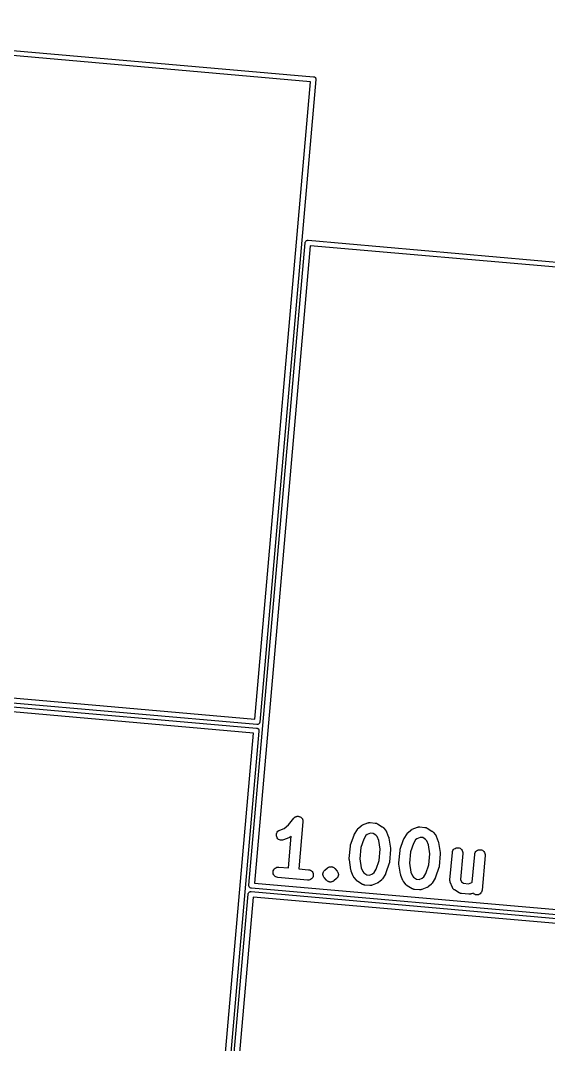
# Model space of a CAD drawing. Extents: x 72 to 342, y -189 to -99.
# Drawn here: x 145.01 to 160.39, y -128.88 to -99.05 of the extents above; entities that cross this region are included whole.
import ezdxf

# ---------------------------------------------------------------- set-up
doc = ezdxf.new("R2010")
doc.units = 0
doc.header["$MEASUREMENT"] = 0
doc.layers.add('BLACK', color=7, linetype='CONTINUOUS')

msp = doc.modelspace()

# ---------------------------------------------------------------- linework, layer by layer
at = {"layer": 'BLACK', "linetype": 'CONTINUOUS'}
for p, q in [((134.827, -99.0473), (153.544, -100.685)), ((153.458, -100.83), (134.886, -99.2054)), ((151.833, -119.403), (153.458, -100.83)), ((153.616, -100.771), (151.979, -119.488)), ((153.544, -100.685), (153.547, -100.685)), ((153.547, -100.685), (153.551, -100.685)), ((153.551, -100.685), (153.551, -100.685)), ((153.551, -100.685), (153.562, -100.688)), ((153.562, -100.688), (153.576, -100.693)), ((153.576, -100.693), (153.589, -100.701)), ((153.589, -100.701), (153.599, -100.712)), ((153.599, -100.712), (153.606, -100.722)), ((153.606, -100.722), (153.608, -100.724)), ((153.608, -100.724), (153.608, -100.726)), ((153.608, -100.726), (153.614, -100.738)), ((153.614, -100.738), (153.614, -100.738)), ((153.614, -100.738), (153.617, -100.753)), ((153.617, -100.768), (153.616, -100.771)), ((153.617, -100.753), (153.617, -100.764)), ((153.617, -100.764), (153.617, -100.768)), ((151.665, -124.242), (153.302, -105.525)), ((153.448, -105.61), (151.823, -124.183)), ((153.302, -105.521), (153.303, -105.517)), ((153.302, -105.525), (153.302, -105.521)), ((153.303, -105.517), (153.305, -105.506)), ((153.303, -105.517), (153.303, -105.517)), ((153.305, -105.506), (153.311, -105.492)), ((153.311, -105.492), (153.319, -105.48)), ((153.319, -105.48), (153.329, -105.469)), ((153.329, -105.469), (153.342, -105.46)), ((153.342, -105.46), (153.35, -105.457)), ((153.342, -105.46), (153.342, -105.46)), ((153.35, -105.457), (153.356, -105.455)), ((153.356, -105.455), (153.359, -105.454)), ((153.359, -105.454), (153.37, -105.451)), ((153.37, -105.451), (153.382, -105.451)), ((153.382, -105.451), (153.385, -105.451)), ((153.385, -105.451), (153.389, -105.452)), ((153.389, -105.452), (172.106, -107.089)), ((172.021, -107.235), (153.448, -105.61)), ((133.261, -117.778), (151.833, -119.403)), ((133.166, -118.025), (151.883, -119.662)), ((151.892, -119.561), (133.175, -117.924)), ((151.798, -119.808), (133.225, -118.183)), ((151.896, -119.562), (151.892, -119.561)), ((151.911, -119.562), (151.896, -119.562)), ((151.926, -119.559), (151.911, -119.562)), ((151.939, -119.553), (151.926, -119.559)), ((151.952, -119.544), (151.939, -119.553)), ((151.962, -119.533), (151.952, -119.544)), ((151.97, -119.521), (151.962, -119.533)), ((151.976, -119.507), (151.97, -119.521)), ((151.978, -119.496), (151.976, -119.507)), ((151.979, -119.492), (151.978, -119.496)), ((151.978, -119.496), (151.978, -119.496)), ((151.979, -119.488), (151.979, -119.492)), ((150.173, -138.38), (151.798, -119.808)), ((151.956, -119.749), (150.318, -138.466)), ((151.883, -119.662), (151.887, -119.662)), ((151.887, -119.662), (151.891, -119.663)), ((151.891, -119.663), (151.891, -119.663)), ((151.891, -119.663), (151.902, -119.665)), ((151.902, -119.665), (151.916, -119.671)), ((151.916, -119.671), (151.928, -119.679)), ((151.928, -119.679), (151.939, -119.689)), ((151.939, -119.689), (151.945, -119.698)), ((151.945, -119.698), (151.948, -119.702)), ((151.948, -119.702), (151.949, -119.706)), ((151.949, -119.706), (151.953, -119.716)), ((151.953, -119.716), (151.954, -119.719)), ((151.954, -119.719), (151.957, -119.73)), ((151.957, -119.745), (151.956, -119.749)), ((151.957, -119.73), (151.957, -119.74)), ((151.957, -119.74), (151.957, -119.745)), ((152.815, -122.482), (152.969, -122.289)), ((152.969, -122.289), (152.97, -122.288)), ((152.97, -122.288), (152.981, -122.277)), ((152.97, -122.288), (152.97, -122.288)), ((152.97, -122.288), (152.97, -122.288)), ((152.97, -122.288), (152.97, -122.288)), ((152.981, -122.277), (152.991, -122.267)), ((152.991, -122.267), (153.003, -122.259)), ((152.991, -122.267), (152.991, -122.267)), ((152.991, -122.267), (152.991, -122.267)), ((153.003, -122.259), (153.016, -122.25)), ((153.016, -122.25), (153.029, -122.245)), ((153.016, -122.25), (153.016, -122.25)), ((153.016, -122.25), (153.016, -122.25)), ((153.029, -122.245), (153.043, -122.239)), ((153.043, -122.239), (153.058, -122.236)), ((153.043, -122.239), (153.043, -122.239)), ((153.043, -122.239), (153.043, -122.239)), ((153.058, -122.236), (153.072, -122.233)), ((153.072, -122.233), (153.072, -122.233)), ((153.072, -122.233), (153.073, -122.233)), ((153.073, -122.233), (153.087, -122.233)), ((153.087, -122.233), (153.102, -122.233)), ((153.102, -122.233), (153.102, -122.233)), ((153.102, -122.233), (153.117, -122.236)), ((153.102, -122.233), (153.102, -122.233)), ((153.117, -122.236), (153.131, -122.239)), ((153.131, -122.239), (153.131, -122.239)), ((153.131, -122.239), (153.131, -122.239)), ((153.131, -122.239), (153.145, -122.245)), ((153.145, -122.245), (153.159, -122.25)), ((153.159, -122.25), (153.159, -122.25)), ((153.159, -122.25), (153.159, -122.25)), ((153.159, -122.25), (153.172, -122.258)), ((153.172, -122.258), (153.184, -122.266)), ((153.184, -122.266), (153.184, -122.266)), ((153.184, -122.266), (153.184, -122.266)), ((153.184, -122.266), (153.194, -122.277)), ((153.194, -122.277), (153.205, -122.287)), ((153.205, -122.287), (153.205, -122.287)), ((153.205, -122.287), (153.205, -122.287)), ((153.205, -122.287), (153.213, -122.3)), ((153.213, -122.3), (153.221, -122.312)), ((153.221, -122.312), (153.222, -122.312)), ((153.222, -122.312), (153.222, -122.312)), ((153.222, -122.312), (153.228, -122.326)), ((153.228, -122.326), (153.233, -122.339)), ((152.56, -122.639), (152.688, -122.588)), ((152.688, -122.588), (152.815, -122.482)), ((153.239, -122.398), (153.12, -123.764)), ((153.233, -122.339), (153.233, -122.339)), ((153.233, -122.339), (153.233, -122.339)), ((153.233, -122.339), (153.236, -122.354)), ((153.236, -122.354), (153.239, -122.368)), ((153.239, -122.368), (153.239, -122.368)), ((153.239, -122.368), (153.239, -122.369)), ((153.239, -122.369), (153.239, -122.383)), ((153.239, -122.383), (153.239, -122.398)), ((154.74, -122.752), (154.825, -122.614)), ((154.825, -122.614), (154.826, -122.612)), ((154.826, -122.612), (154.831, -122.605)), ((154.831, -122.605), (154.836, -122.598)), ((154.836, -122.598), (154.84, -122.594)), ((154.84, -122.594), (154.844, -122.589)), ((154.844, -122.589), (154.851, -122.583)), ((154.851, -122.583), (154.857, -122.577)), ((154.857, -122.577), (154.935, -122.511)), ((154.935, -122.511), (154.937, -122.51)), ((154.937, -122.51), (154.944, -122.505)), ((154.944, -122.505), (154.951, -122.5)), ((154.951, -122.5), (154.956, -122.497)), ((154.956, -122.497), (154.962, -122.493)), ((154.962, -122.493), (154.97, -122.49)), ((154.97, -122.49), (154.977, -122.486)), ((154.977, -122.486), (155.128, -122.426)), ((155.128, -122.426), (155.13, -122.426)), ((155.13, -122.426), (155.135, -122.425)), ((155.135, -122.425), (155.139, -122.423)), ((155.139, -122.423), (155.149, -122.421)), ((155.149, -122.421), (155.159, -122.418)), ((155.159, -122.418), (155.163, -122.418)), ((155.163, -122.418), (155.168, -122.417)), ((155.168, -122.417), (155.178, -122.417)), ((155.178, -122.417), (155.189, -122.416)), ((155.189, -122.416), (155.193, -122.416)), ((155.193, -122.416), (155.198, -122.416)), ((155.198, -122.416), (155.342, -122.429)), ((155.342, -122.429), (155.344, -122.429)), ((155.344, -122.429), (155.349, -122.43)), ((155.349, -122.43), (155.353, -122.43)), ((155.353, -122.43), (155.363, -122.433)), ((155.363, -122.433), (155.373, -122.435)), ((155.373, -122.435), (155.378, -122.437)), ((155.378, -122.437), (155.382, -122.438)), ((155.382, -122.438), (155.391, -122.443)), ((155.391, -122.443), (155.401, -122.447)), ((155.401, -122.447), (155.405, -122.449)), ((155.405, -122.449), (155.409, -122.451)), ((155.409, -122.451), (155.547, -122.536)), ((155.547, -122.536), (155.549, -122.537)), ((155.549, -122.537), (155.555, -122.542)), ((155.555, -122.542), (155.563, -122.547)), ((155.563, -122.547), (155.567, -122.551)), ((155.567, -122.551), (155.572, -122.555)), ((155.572, -122.555), (155.578, -122.562)), ((155.578, -122.562), (155.584, -122.568)), ((155.584, -122.568), (155.65, -122.646)), ((156.397, -122.626), (156.402, -122.623)), ((156.402, -122.623), (156.408, -122.62)), ((156.408, -122.62), (156.416, -122.616)), ((156.416, -122.616), (156.423, -122.613)), ((156.423, -122.613), (156.574, -122.553)), ((156.574, -122.553), (156.576, -122.552)), ((156.576, -122.552), (156.58, -122.551)), ((156.58, -122.551), (156.585, -122.549)), ((156.585, -122.549), (156.595, -122.547)), ((156.595, -122.547), (156.605, -122.544)), ((156.605, -122.544), (156.609, -122.544)), ((156.609, -122.544), (156.614, -122.543)), ((156.614, -122.543), (156.624, -122.543)), ((156.624, -122.543), (156.634, -122.542)), ((156.634, -122.542), (156.639, -122.543)), ((156.639, -122.543), (156.643, -122.543)), ((156.643, -122.543), (156.788, -122.556)), ((156.788, -122.556), (156.79, -122.556)), ((156.79, -122.556), (156.795, -122.557)), ((156.795, -122.557), (156.799, -122.557)), ((156.799, -122.557), (156.809, -122.56)), ((156.809, -122.56), (156.819, -122.562)), ((156.819, -122.562), (156.823, -122.563)), ((156.823, -122.563), (156.828, -122.564)), ((156.828, -122.564), (156.837, -122.569)), ((156.837, -122.569), (156.847, -122.573)), ((156.847, -122.573), (156.85, -122.576)), ((156.85, -122.576), (156.855, -122.577)), ((156.855, -122.577), (156.993, -122.662)), ((152.464, -122.777), (152.467, -122.748)), ((152.466, -122.807), (152.464, -122.777)), ((152.474, -122.836), (152.466, -122.807)), ((152.467, -122.748), (152.476, -122.719)), ((152.487, -122.862), (152.474, -122.836)), ((152.476, -122.719), (152.491, -122.694)), ((152.506, -122.886), (152.487, -122.862)), ((152.491, -122.694), (152.51, -122.671)), ((152.528, -122.905), (152.506, -122.886)), ((152.51, -122.671), (152.533, -122.652)), ((152.554, -122.92), (152.528, -122.905)), ((152.533, -122.652), (152.56, -122.639)), ((152.582, -122.929), (152.554, -122.92)), ((152.672, -122.922), (152.67, -122.923)), ((152.823, -122.863), (152.672, -122.922)), ((152.816, -123.738), (152.897, -122.81)), ((152.83, -122.859), (152.823, -122.863)), ((152.838, -122.855), (152.83, -122.859)), ((152.844, -122.852), (152.838, -122.855)), ((152.849, -122.849), (152.844, -122.852)), ((152.856, -122.844), (152.849, -122.849)), ((152.863, -122.839), (152.856, -122.844)), ((152.865, -122.838), (152.863, -122.839)), ((152.897, -122.81), (152.865, -122.838)), ((154.628, -123.065), (154.726, -122.782)), ((154.726, -122.782), (154.726, -122.78)), ((154.726, -122.78), (154.727, -122.78)), ((154.727, -122.779), (154.733, -122.766)), ((154.727, -122.78), (154.727, -122.779)), ((154.733, -122.766), (154.739, -122.753)), ((154.739, -122.753), (154.74, -122.753)), ((154.74, -122.753), (154.74, -122.752)), ((155.008, -122.898), (154.922, -123.147)), ((155.072, -122.795), (155.008, -122.898)), ((155.112, -122.76), (155.072, -122.795)), ((155.207, -122.723), (155.112, -122.76)), ((155.28, -122.73), (155.207, -122.723)), ((155.366, -122.783), (155.28, -122.73)), ((155.4, -122.823), (155.366, -122.783)), ((155.445, -122.936), (155.4, -122.823)), ((155.65, -122.646), (155.651, -122.648)), ((155.651, -122.648), (155.656, -122.655)), ((155.656, -122.655), (155.661, -122.662)), ((155.661, -122.662), (155.664, -122.668)), ((155.664, -122.668), (155.668, -122.673)), ((155.668, -122.673), (155.671, -122.681)), ((155.671, -122.681), (155.675, -122.688)), ((155.675, -122.688), (155.734, -122.839)), ((155.734, -122.839), (155.735, -122.841)), ((155.735, -122.841), (155.735, -122.842)), ((155.735, -122.842), (155.736, -122.843)), ((155.736, -122.843), (155.739, -122.856)), ((155.739, -122.856), (155.743, -122.87)), ((155.743, -122.87), (155.743, -122.871)), ((155.743, -122.871), (155.743, -122.871)), ((155.743, -122.871), (155.79, -123.167)), ((156.074, -123.192), (156.172, -122.909)), ((156.172, -122.907), (156.173, -122.906)), ((156.172, -122.909), (156.172, -122.907)), ((156.173, -122.906), (156.179, -122.893)), ((156.173, -122.906), (156.173, -122.906)), ((156.179, -122.893), (156.185, -122.88)), ((156.185, -122.88), (156.185, -122.879)), ((156.185, -122.879), (156.186, -122.879)), ((156.186, -122.879), (156.271, -122.741)), ((156.271, -122.741), (156.272, -122.739)), ((156.272, -122.739), (156.277, -122.732)), ((156.277, -122.732), (156.282, -122.725)), ((156.282, -122.725), (156.286, -122.72)), ((156.286, -122.72), (156.29, -122.715)), ((156.29, -122.715), (156.297, -122.71)), ((156.297, -122.71), (156.303, -122.704)), ((156.303, -122.704), (156.381, -122.638)), ((156.381, -122.638), (156.383, -122.636)), ((156.383, -122.636), (156.39, -122.631)), ((156.39, -122.631), (156.397, -122.626)), ((156.518, -122.921), (156.454, -123.024)), ((156.558, -122.887), (156.518, -122.921)), ((156.653, -122.85), (156.558, -122.887)), ((156.726, -122.856), (156.653, -122.85)), ((156.812, -122.909), (156.726, -122.856)), ((156.846, -122.95), (156.812, -122.909)), ((156.993, -122.662), (156.995, -122.664)), ((156.995, -122.664), (157.001, -122.669)), ((157.001, -122.669), (157.008, -122.673)), ((157.008, -122.673), (157.013, -122.678)), ((157.013, -122.678), (157.018, -122.682)), ((157.018, -122.682), (157.024, -122.688)), ((157.024, -122.688), (157.03, -122.694)), ((157.03, -122.694), (157.096, -122.773)), ((157.096, -122.773), (157.097, -122.775)), ((157.097, -122.775), (157.102, -122.782)), ((157.102, -122.782), (157.107, -122.788)), ((157.107, -122.788), (157.11, -122.794)), ((157.11, -122.794), (157.114, -122.799)), ((157.114, -122.799), (157.117, -122.807)), ((157.117, -122.807), (157.121, -122.815)), ((157.121, -122.815), (157.18, -122.966)), ((152.612, -122.933), (152.582, -122.929)), ((152.641, -122.931), (152.612, -122.933)), ((152.67, -122.923), (152.641, -122.931)), ((154.589, -123.463), (154.62, -123.102)), ((154.62, -123.102), (154.621, -123.1)), ((154.621, -123.094), (154.624, -123.082)), ((154.621, -123.097), (154.621, -123.094)), ((154.621, -123.1), (154.621, -123.097)), ((154.624, -123.082), (154.626, -123.07)), ((154.626, -123.07), (154.627, -123.068)), ((154.627, -123.068), (154.628, -123.065)), ((154.922, -123.147), (154.894, -123.471)), ((155.486, -123.196), (155.445, -122.936)), ((155.458, -123.52), (155.486, -123.196)), ((155.792, -123.204), (155.76, -123.566)), ((155.79, -123.167), (155.791, -123.169)), ((155.791, -123.169), (155.791, -123.172)), ((155.791, -123.172), (155.791, -123.174)), ((155.791, -123.174), (155.791, -123.187)), ((155.791, -123.187), (155.792, -123.199)), ((155.792, -123.199), (155.791, -123.201)), ((155.791, -123.201), (155.792, -123.204)), ((156.067, -123.221), (156.07, -123.209)), ((156.067, -123.223), (156.067, -123.221)), ((156.07, -123.209), (156.072, -123.197)), ((156.072, -123.197), (156.073, -123.194)), ((156.073, -123.194), (156.074, -123.192)), ((156.454, -123.024), (156.368, -123.273)), ((156.891, -123.062), (156.846, -122.95)), ((156.932, -123.323), (156.891, -123.062)), ((157.18, -122.966), (157.181, -122.968)), ((157.181, -122.968), (157.181, -122.968)), ((157.181, -122.968), (157.182, -122.969)), ((157.182, -122.969), (157.185, -122.983)), ((157.185, -122.983), (157.189, -122.996)), ((157.189, -122.996), (157.189, -122.997)), ((157.189, -122.997), (157.189, -122.998)), ((157.189, -122.998), (157.236, -123.293)), ((157.608, -123.23), (157.625, -123.205)), ((157.625, -123.205), (157.646, -123.184)), ((157.646, -123.184), (157.671, -123.168)), ((157.671, -123.168), (157.698, -123.156)), ((157.698, -123.156), (157.727, -123.15)), ((157.727, -123.15), (157.757, -123.15)), ((157.757, -123.15), (157.786, -123.156)), ((157.786, -123.156), (157.814, -123.167)), ((157.814, -123.167), (157.838, -123.184)), ((157.838, -123.184), (157.86, -123.204)), ((157.86, -123.204), (157.876, -123.229)), ((158.321, -123.225), (158.349, -123.213)), ((158.349, -123.213), (158.378, -123.207)), ((158.378, -123.207), (158.408, -123.207)), ((158.408, -123.207), (158.437, -123.213)), ((158.437, -123.213), (158.464, -123.224)), ((154.588, -123.469), (154.589, -123.466)), ((154.589, -123.481), (154.588, -123.469)), ((154.589, -123.466), (154.589, -123.463)), ((154.589, -123.493), (154.589, -123.481)), ((154.59, -123.496), (154.589, -123.493)), ((154.59, -123.498), (154.59, -123.496)), ((154.59, -123.5), (154.59, -123.498)), ((154.637, -123.796), (154.59, -123.5)), ((154.894, -123.471), (154.935, -123.731)), ((156.035, -123.59), (156.066, -123.228)), ((156.066, -123.226), (156.067, -123.223)), ((156.066, -123.228), (156.066, -123.226)), ((156.368, -123.273), (156.34, -123.597)), ((156.904, -123.647), (156.932, -123.323)), ((157.237, -123.331), (157.206, -123.692)), ((157.236, -123.293), (157.236, -123.295)), ((157.236, -123.295), (157.237, -123.298)), ((157.237, -123.298), (157.237, -123.301)), ((157.237, -123.301), (157.237, -123.313)), ((157.237, -123.313), (157.238, -123.325)), ((157.238, -123.325), (157.237, -123.328)), ((157.237, -123.328), (157.237, -123.331)), ((157.521, -124.084), (157.591, -123.289)), ((157.591, -123.287), (157.597, -123.257)), ((157.591, -123.289), (157.591, -123.287)), ((157.597, -123.257), (157.608, -123.23)), ((157.894, -123.315), (157.828, -124.075)), ((157.876, -123.229), (157.888, -123.256)), ((157.888, -123.256), (157.894, -123.285)), ((157.894, -123.285), (157.894, -123.315)), ((158.171, -124.15), (158.241, -123.346)), ((158.241, -123.346), (158.242, -123.343)), ((158.242, -123.343), (158.248, -123.314)), ((158.248, -123.314), (158.259, -123.287)), ((158.259, -123.287), (158.275, -123.262)), ((158.275, -123.262), (158.297, -123.241)), ((158.297, -123.241), (158.321, -123.225)), ((158.545, -123.372), (158.457, -124.384)), ((158.464, -123.224), (158.489, -123.24)), ((158.489, -123.24), (158.51, -123.261)), ((158.51, -123.261), (158.527, -123.286)), ((158.527, -123.286), (158.539, -123.313)), ((158.539, -123.313), (158.545, -123.342)), ((158.545, -123.342), (158.545, -123.372)), ((152.375, -123.821), (152.386, -123.794)), ((152.386, -123.794), (152.403, -123.769)), ((152.403, -123.769), (152.424, -123.748)), ((152.424, -123.748), (152.448, -123.731)), ((152.448, -123.731), (152.475, -123.72)), ((152.475, -123.72), (152.505, -123.713)), ((152.505, -123.713), (152.534, -123.713)), ((152.534, -123.713), (152.816, -123.738)), ((153.12, -123.764), (153.402, -123.789)), ((153.402, -123.789), (153.404, -123.789)), ((153.404, -123.789), (153.433, -123.795)), ((153.433, -123.795), (153.461, -123.807)), ((153.461, -123.807), (153.485, -123.823)), ((153.855, -123.823), (153.865, -123.813)), ((153.865, -123.813), (153.875, -123.802)), ((153.875, -123.802), (153.954, -123.736)), ((153.954, -123.736), (153.955, -123.736)), ((153.955, -123.736), (153.955, -123.735)), ((153.955, -123.735), (153.955, -123.735)), ((153.955, -123.735), (153.955, -123.735)), ((153.955, -123.735), (153.956, -123.735)), ((153.955, -123.736), (153.955, -123.736)), ((153.955, -123.736), (153.955, -123.736)), ((153.956, -123.735), (153.968, -123.727)), ((153.968, -123.727), (153.979, -123.719)), ((153.979, -123.719), (153.98, -123.719)), ((153.98, -123.719), (153.994, -123.713)), ((153.98, -123.719), (153.98, -123.719)), ((153.98, -123.719), (153.98, -123.719)), ((153.98, -123.719), (153.98, -123.719)), ((153.994, -123.713), (154.007, -123.708)), ((154.007, -123.708), (154.007, -123.707)), ((154.007, -123.707), (154.008, -123.707)), ((154.007, -123.708), (154.007, -123.708)), ((154.008, -123.707), (154.022, -123.705)), ((154.008, -123.707), (154.008, -123.707)), ((154.022, -123.705), (154.036, -123.702)), ((154.036, -123.702), (154.036, -123.702)), ((154.036, -123.702), (154.037, -123.702)), ((154.037, -123.702), (154.037, -123.702)), ((154.037, -123.702), (154.037, -123.702)), ((154.037, -123.702), (154.051, -123.702)), ((154.051, -123.702), (154.066, -123.701)), ((154.066, -123.701), (154.066, -123.702)), ((154.066, -123.702), (154.066, -123.702)), ((154.066, -123.702), (154.067, -123.702)), ((154.067, -123.702), (154.067, -123.702)), ((154.067, -123.702), (154.081, -123.704)), ((154.081, -123.704), (154.095, -123.707)), ((154.095, -123.707), (154.095, -123.707)), ((154.095, -123.707), (154.095, -123.707)), ((154.095, -123.707), (154.096, -123.707)), ((154.096, -123.707), (154.096, -123.707)), ((154.096, -123.707), (154.109, -123.713)), ((154.109, -123.713), (154.123, -123.718)), ((154.123, -123.718), (154.123, -123.718)), ((154.123, -123.718), (154.123, -123.718)), ((154.123, -123.718), (154.123, -123.719)), ((154.123, -123.719), (154.123, -123.719)), ((154.123, -123.719), (154.135, -123.727)), ((154.135, -123.727), (154.147, -123.734)), ((154.147, -123.734), (154.148, -123.735)), ((154.148, -123.735), (154.148, -123.735)), ((154.148, -123.735), (154.148, -123.735)), ((154.148, -123.735), (154.148, -123.735)), ((154.148, -123.735), (154.158, -123.745)), ((154.158, -123.745), (154.169, -123.755)), ((154.169, -123.755), (154.235, -123.834)), ((154.637, -123.797), (154.637, -123.796)), ((154.641, -123.811), (154.637, -123.797)), ((154.637, -123.797), (154.637, -123.797)), ((154.645, -123.825), (154.641, -123.811)), ((154.935, -123.731), (154.98, -123.844)), ((155.309, -123.873), (155.372, -123.77)), ((155.372, -123.77), (155.458, -123.52)), ((155.752, -123.602), (155.655, -123.885)), ((155.753, -123.599), (155.752, -123.602)), ((155.754, -123.597), (155.753, -123.599)), ((155.756, -123.585), (155.754, -123.597)), ((155.759, -123.573), (155.756, -123.585)), ((155.76, -123.568), (155.759, -123.57)), ((155.759, -123.57), (155.759, -123.573)), ((155.76, -123.566), (155.76, -123.568)), ((156.034, -123.595), (156.035, -123.592)), ((156.035, -123.607), (156.034, -123.595)), ((156.035, -123.592), (156.035, -123.59)), ((156.035, -123.619), (156.035, -123.607)), ((156.035, -123.622), (156.035, -123.619)), ((156.036, -123.625), (156.035, -123.622)), ((156.036, -123.627), (156.036, -123.625)), ((156.083, -123.922), (156.036, -123.627)), ((156.34, -123.597), (156.381, -123.858)), ((156.818, -123.896), (156.904, -123.647)), ((157.198, -123.728), (157.1, -124.011)), ((157.199, -123.726), (157.198, -123.728)), ((157.2, -123.723), (157.199, -123.726)), ((157.202, -123.711), (157.2, -123.723)), ((157.205, -123.7), (157.202, -123.711)), ((157.206, -123.694), (157.205, -123.697)), ((157.205, -123.697), (157.205, -123.7)), ((157.206, -123.692), (157.206, -123.694)), ((152.369, -123.851), (152.375, -123.821)), ((152.369, -123.88), (152.369, -123.851)), ((152.375, -123.91), (152.369, -123.88)), ((152.387, -123.937), (152.375, -123.91)), ((152.403, -123.962), (152.387, -123.937)), ((152.424, -123.983), (152.403, -123.962)), ((152.449, -123.999), (152.424, -123.983)), ((152.477, -124.011), (152.449, -123.999)), ((152.506, -124.017), (152.477, -124.011)), ((152.508, -124.017), (152.506, -124.017)), ((153.375, -124.093), (152.508, -124.017)), ((153.405, -124.092), (153.375, -124.093)), ((153.434, -124.086), (153.405, -124.092)), ((153.462, -124.075), (153.434, -124.086)), ((153.486, -124.058), (153.462, -124.075)), ((153.485, -123.823), (153.506, -123.844)), ((153.507, -124.037), (153.486, -124.058)), ((153.506, -123.844), (153.523, -123.869)), ((153.523, -124.012), (153.507, -124.037)), ((153.523, -123.869), (153.534, -123.896)), ((153.535, -123.984), (153.523, -124.012)), ((153.534, -123.896), (153.54, -123.925)), ((153.54, -123.955), (153.535, -123.984)), ((153.54, -123.925), (153.54, -123.955)), ((153.822, -123.904), (153.824, -123.89)), ((153.822, -123.905), (153.822, -123.904)), ((153.822, -123.92), (153.822, -123.905)), ((153.822, -123.905), (153.822, -123.905)), ((153.822, -123.934), (153.822, -123.92)), ((153.822, -123.935), (153.822, -123.934)), ((153.825, -123.949), (153.822, -123.935)), ((153.822, -123.935), (153.822, -123.935)), ((153.824, -123.89), (153.827, -123.876)), ((153.827, -123.963), (153.825, -123.949)), ((153.827, -123.875), (153.833, -123.862)), ((153.827, -123.876), (153.827, -123.875)), ((153.827, -123.876), (153.827, -123.876)), ((153.828, -123.964), (153.827, -123.963)), ((153.833, -123.977), (153.828, -123.964)), ((153.828, -123.964), (153.828, -123.964)), ((153.833, -123.862), (153.838, -123.849)), ((153.839, -123.991), (153.833, -123.977)), ((153.838, -123.849), (153.839, -123.848)), ((153.839, -123.848), (153.847, -123.836)), ((153.839, -123.848), (153.839, -123.848)), ((153.839, -123.992), (153.839, -123.991)), ((153.839, -123.991), (153.839, -123.991)), ((153.847, -124.004), (153.839, -123.992)), ((153.847, -123.836), (153.855, -123.824)), ((153.855, -124.016), (153.847, -124.004)), ((153.855, -123.824), (153.855, -123.823)), ((153.855, -123.823), (153.855, -123.823)), ((153.856, -124.016), (153.855, -124.016)), ((153.857, -124.017), (153.856, -124.016)), ((153.856, -124.016), (153.856, -124.016)), ((153.856, -124.016), (153.856, -124.016)), ((153.923, -124.096), (153.857, -124.017)), ((153.933, -124.106), (153.923, -124.096)), ((153.943, -124.116), (153.933, -124.106)), ((153.944, -124.116), (153.943, -124.116)), ((153.943, -124.116), (153.943, -124.116)), ((153.943, -124.116), (153.943, -124.116)), ((153.944, -124.117), (153.944, -124.116)), ((154.136, -124.116), (154.124, -124.124)), ((154.137, -124.115), (154.136, -124.115)), ((154.136, -124.115), (154.136, -124.115)), ((154.136, -124.115), (154.136, -124.115)), ((154.136, -124.115), (154.136, -124.116)), ((154.136, -124.116), (154.136, -124.116)), ((154.136, -124.116), (154.136, -124.116)), ((154.136, -124.116), (154.136, -124.116)), ((154.216, -124.049), (154.137, -124.115)), ((154.226, -124.038), (154.216, -124.049)), ((154.236, -124.028), (154.226, -124.038)), ((154.235, -123.834), (154.235, -123.835)), ((154.235, -123.835), (154.235, -123.835)), ((154.235, -123.835), (154.235, -123.835)), ((154.235, -123.835), (154.236, -123.836)), ((154.236, -123.836), (154.244, -123.848)), ((154.237, -124.027), (154.236, -124.028)), ((154.236, -124.028), (154.236, -124.028)), ((154.245, -124.015), (154.237, -124.027)), ((154.244, -123.848), (154.252, -123.859)), ((154.252, -124.003), (154.245, -124.015)), ((154.252, -123.859), (154.252, -123.86)), ((154.252, -123.86), (154.252, -123.86)), ((154.252, -123.86), (154.258, -123.874)), ((154.253, -124.003), (154.252, -124.003)), ((154.258, -123.989), (154.253, -124.002)), ((154.253, -124.002), (154.253, -124.003)), ((154.258, -123.874), (154.263, -123.887)), ((154.264, -123.976), (154.258, -123.989)), ((154.263, -123.887), (154.264, -123.887)), ((154.264, -123.887), (154.264, -123.888)), ((154.264, -123.888), (154.267, -123.902)), ((154.267, -123.961), (154.264, -123.975)), ((154.264, -123.975), (154.264, -123.975)), ((154.264, -123.975), (154.264, -123.976)), ((154.267, -123.902), (154.269, -123.916)), ((154.27, -123.947), (154.267, -123.961)), ((154.269, -123.916), (154.269, -123.916)), ((154.269, -123.916), (154.27, -123.917)), ((154.27, -123.917), (154.27, -123.931)), ((154.27, -123.931), (154.27, -123.946)), ((154.27, -123.946), (154.27, -123.946)), ((154.27, -123.946), (154.27, -123.947)), ((154.645, -123.826), (154.645, -123.825)), ((154.645, -123.825), (154.645, -123.825)), ((154.646, -123.828), (154.645, -123.826)), ((154.705, -123.979), (154.646, -123.828)), ((154.709, -123.986), (154.705, -123.979)), ((154.713, -123.994), (154.709, -123.986)), ((154.716, -124), (154.713, -123.994)), ((154.719, -124.005), (154.716, -124)), ((154.724, -124.012), (154.719, -124.005)), ((154.729, -124.019), (154.724, -124.012)), ((154.73, -124.021), (154.729, -124.019)), ((154.796, -124.099), (154.73, -124.021)), ((154.803, -124.105), (154.796, -124.099)), ((154.808, -124.112), (154.803, -124.105)), ((154.813, -124.116), (154.808, -124.112)), ((154.818, -124.12), (154.813, -124.116)), ((154.98, -123.844), (155.014, -123.885)), ((155.014, -123.885), (155.101, -123.938)), ((155.101, -123.938), (155.173, -123.944)), ((155.173, -123.944), (155.268, -123.907)), ((155.268, -123.907), (155.309, -123.873)), ((155.523, -124.09), (155.445, -124.156)), ((155.529, -124.084), (155.523, -124.09)), ((155.536, -124.078), (155.529, -124.084)), ((155.54, -124.073), (155.536, -124.078)), ((155.544, -124.069), (155.54, -124.073)), ((155.549, -124.062), (155.544, -124.069)), ((155.554, -124.055), (155.549, -124.062)), ((155.555, -124.053), (155.554, -124.055)), ((155.64, -123.915), (155.555, -124.053)), ((155.641, -123.914), (155.64, -123.915)), ((155.647, -123.901), (155.641, -123.914)), ((155.641, -123.914), (155.641, -123.914)), ((155.653, -123.888), (155.647, -123.901)), ((155.654, -123.887), (155.653, -123.888)), ((155.655, -123.885), (155.654, -123.887)), ((155.654, -123.887), (155.654, -123.887)), ((156.083, -123.923), (156.083, -123.922)), ((156.083, -123.924), (156.083, -123.923)), ((156.087, -123.937), (156.083, -123.924)), ((156.09, -123.951), (156.087, -123.937)), ((156.091, -123.952), (156.09, -123.951)), ((156.092, -123.954), (156.091, -123.952)), ((156.091, -123.952), (156.091, -123.952)), ((156.151, -124.105), (156.092, -123.954)), ((156.155, -124.113), (156.151, -124.105)), ((156.159, -124.121), (156.155, -124.113)), ((156.381, -123.858), (156.426, -123.97)), ((156.426, -123.97), (156.46, -124.011)), ((156.46, -124.011), (156.546, -124.064)), ((156.546, -124.064), (156.619, -124.071)), ((156.619, -124.071), (156.714, -124.033)), ((156.714, -124.033), (156.755, -123.999)), ((156.755, -123.999), (156.818, -123.896)), ((157.086, -124.041), (157.001, -124.18)), ((157.087, -124.041), (157.086, -124.041)), ((157.093, -124.027), (157.087, -124.04)), ((157.087, -124.04), (157.087, -124.041)), ((157.099, -124.015), (157.093, -124.027)), ((157.1, -124.013), (157.099, -124.014)), ((157.099, -124.014), (157.099, -124.015)), ((157.1, -124.011), (157.1, -124.013)), ((157.521, -124.088), (157.521, -124.084)), ((157.521, -124.093), (157.521, -124.088)), ((157.521, -124.103), (157.521, -124.093)), ((157.522, -124.114), (157.521, -124.103)), ((157.522, -124.118), (157.522, -124.114)), ((157.828, -124.075), (157.856, -124.145)), ((151.664, -124.245), (151.665, -124.242)), ((151.664, -124.26), (151.664, -124.245)), ((151.667, -124.275), (151.664, -124.26)), ((151.673, -124.289), (151.667, -124.275)), ((151.682, -124.301), (151.673, -124.289)), ((151.693, -124.312), (151.682, -124.301)), ((151.705, -124.32), (151.693, -124.312)), ((151.719, -124.326), (151.705, -124.32)), ((151.73, -124.328), (151.719, -124.326)), ((151.734, -124.328), (151.73, -124.328)), ((151.73, -124.328), (151.73, -124.328)), ((151.738, -124.328), (151.734, -124.328)), ((170.455, -125.966), (151.738, -124.328)), ((151.823, -124.183), (170.396, -125.808)), ((153.956, -124.124), (153.944, -124.117)), ((153.968, -124.132), (153.956, -124.124)), ((153.968, -124.133), (153.968, -124.132)), ((153.968, -124.132), (153.968, -124.132)), ((153.969, -124.133), (153.968, -124.133)), ((153.968, -124.133), (153.968, -124.133)), ((153.982, -124.138), (153.969, -124.133)), ((153.995, -124.144), (153.982, -124.138)), ((153.996, -124.144), (153.995, -124.144)), ((153.995, -124.144), (153.995, -124.144)), ((154.01, -124.147), (153.996, -124.144)), ((153.996, -124.144), (153.996, -124.144)), ((153.996, -124.144), (153.996, -124.144)), ((154.024, -124.149), (154.01, -124.147)), ((154.025, -124.149), (154.024, -124.149)), ((154.04, -124.149), (154.025, -124.15)), ((154.025, -124.15), (154.025, -124.149)), ((154.025, -124.15), (154.025, -124.15)), ((154.025, -124.15), (154.025, -124.15)), ((154.054, -124.149), (154.04, -124.149)), ((154.055, -124.149), (154.054, -124.149)), ((154.054, -124.149), (154.054, -124.149)), ((154.069, -124.146), (154.055, -124.149)), ((154.055, -124.149), (154.055, -124.149)), ((154.055, -124.149), (154.055, -124.149)), ((154.083, -124.144), (154.069, -124.146)), ((154.084, -124.144), (154.083, -124.144)), ((154.098, -124.138), (154.084, -124.143)), ((154.084, -124.143), (154.084, -124.143)), ((154.084, -124.143), (154.084, -124.144)), ((154.084, -124.144), (154.084, -124.144)), ((154.111, -124.132), (154.098, -124.138)), ((154.112, -124.132), (154.111, -124.132)), ((154.111, -124.132), (154.111, -124.132)), ((154.111, -124.132), (154.111, -124.132)), ((154.124, -124.124), (154.112, -124.132)), ((154.112, -124.132), (154.112, -124.132)), ((154.825, -124.125), (154.818, -124.12)), ((154.832, -124.13), (154.825, -124.125)), ((154.833, -124.131), (154.832, -124.13)), ((154.972, -124.216), (154.833, -124.131)), ((154.976, -124.218), (154.972, -124.216)), ((154.979, -124.221), (154.976, -124.218)), ((154.989, -124.225), (154.979, -124.221)), ((154.998, -124.229), (154.989, -124.225)), ((155.003, -124.23), (154.998, -124.229)), ((155.007, -124.232), (155.003, -124.23)), ((155.017, -124.234), (155.007, -124.232)), ((155.027, -124.237), (155.017, -124.234)), ((155.032, -124.237), (155.027, -124.237)), ((155.036, -124.238), (155.032, -124.237)), ((155.038, -124.238), (155.036, -124.238)), ((155.183, -124.251), (155.038, -124.238)), ((155.187, -124.251), (155.183, -124.251)), ((155.192, -124.251), (155.187, -124.251)), ((155.202, -124.251), (155.192, -124.251)), ((155.212, -124.251), (155.202, -124.251)), ((155.217, -124.25), (155.212, -124.251)), ((155.221, -124.249), (155.217, -124.25)), ((155.231, -124.247), (155.221, -124.249)), ((155.242, -124.244), (155.231, -124.247)), ((155.246, -124.243), (155.242, -124.244)), ((155.25, -124.242), (155.246, -124.243)), ((155.252, -124.241), (155.25, -124.242)), ((155.403, -124.181), (155.252, -124.241)), ((155.411, -124.177), (155.403, -124.181)), ((155.418, -124.174), (155.411, -124.177)), ((155.424, -124.17), (155.418, -124.174)), ((155.429, -124.168), (155.424, -124.17)), ((155.436, -124.162), (155.429, -124.168)), ((155.443, -124.157), (155.436, -124.162)), ((155.445, -124.156), (155.443, -124.157)), ((156.162, -124.126), (156.159, -124.121)), ((156.165, -124.132), (156.162, -124.126)), ((156.17, -124.138), (156.165, -124.132)), ((156.175, -124.146), (156.17, -124.138)), ((156.176, -124.147), (156.175, -124.146)), ((156.242, -124.226), (156.176, -124.147)), ((156.248, -124.232), (156.242, -124.226)), ((156.254, -124.238), (156.248, -124.232)), ((156.259, -124.242), (156.254, -124.238)), ((156.264, -124.247), (156.259, -124.242)), ((156.271, -124.251), (156.264, -124.247)), ((156.277, -124.257), (156.271, -124.251)), ((156.279, -124.258), (156.277, -124.257)), ((156.418, -124.343), (156.279, -124.258)), ((156.422, -124.345), (156.418, -124.343)), ((156.425, -124.347), (156.422, -124.345)), ((156.435, -124.351), (156.425, -124.347)), ((156.444, -124.356), (156.435, -124.351)), ((156.449, -124.357), (156.444, -124.356)), ((156.453, -124.359), (156.449, -124.357)), ((156.463, -124.361), (156.453, -124.359)), ((156.473, -124.363), (156.463, -124.361)), ((156.478, -124.364), (156.473, -124.363)), ((156.482, -124.364), (156.478, -124.364)), ((156.484, -124.365), (156.482, -124.364)), ((156.629, -124.377), (156.484, -124.365)), ((156.633, -124.377), (156.629, -124.377)), ((156.638, -124.378), (156.633, -124.377)), ((156.648, -124.377), (156.638, -124.378)), ((156.658, -124.377), (156.648, -124.377)), ((156.663, -124.376), (156.658, -124.377)), ((156.667, -124.376), (156.663, -124.376)), ((156.677, -124.373), (156.667, -124.376)), ((156.687, -124.371), (156.677, -124.373)), ((156.692, -124.369), (156.687, -124.371)), ((156.696, -124.368), (156.692, -124.369)), ((156.698, -124.367), (156.696, -124.368)), ((156.849, -124.308), (156.698, -124.367)), ((156.856, -124.304), (156.849, -124.308)), ((156.864, -124.3), (156.856, -124.304)), ((156.87, -124.297), (156.864, -124.3)), ((156.875, -124.294), (156.87, -124.297)), ((156.882, -124.289), (156.875, -124.294)), ((156.889, -124.284), (156.882, -124.289)), ((156.891, -124.283), (156.889, -124.284)), ((156.969, -124.217), (156.891, -124.283)), ((156.975, -124.211), (156.969, -124.217)), ((156.982, -124.205), (156.975, -124.211)), ((156.986, -124.2), (156.982, -124.205)), ((156.99, -124.195), (156.986, -124.2)), ((156.995, -124.188), (156.99, -124.195)), ((157, -124.181), (156.995, -124.188)), ((157.001, -124.18), (157, -124.181)), ((157.523, -124.123), (157.522, -124.118)), ((157.525, -124.133), (157.523, -124.123)), ((157.528, -124.143), (157.525, -124.133)), ((157.529, -124.147), (157.528, -124.143)), ((157.531, -124.151), (157.529, -124.147)), ((157.531, -124.153), (157.531, -124.151)), ((157.591, -124.304), (157.531, -124.153)), ((157.592, -124.307), (157.591, -124.304)), ((157.593, -124.31), (157.592, -124.307)), ((157.599, -124.32), (157.593, -124.31)), ((157.605, -124.331), (157.599, -124.32)), ((157.607, -124.333), (157.605, -124.331)), ((157.608, -124.336), (157.607, -124.333)), ((157.616, -124.345), (157.608, -124.336)), ((157.623, -124.354), (157.616, -124.345)), ((157.625, -124.356), (157.623, -124.354)), ((157.628, -124.359), (157.625, -124.356)), ((157.637, -124.366), (157.628, -124.359)), ((157.646, -124.373), (157.637, -124.366)), ((157.648, -124.375), (157.646, -124.373)), ((157.651, -124.377), (157.648, -124.375)), ((157.653, -124.378), (157.651, -124.377)), ((157.791, -124.463), (157.653, -124.378)), ((157.856, -124.145), (157.92, -124.184)), ((157.92, -124.184), (158.065, -124.197)), ((158.065, -124.197), (158.16, -124.16)), ((158.16, -124.16), (158.171, -124.15)), ((158.456, -124.386), (158.45, -124.416)), ((158.457, -124.384), (158.456, -124.386)), ((150.005, -143.219), (151.642, -124.502)), ((151.788, -124.588), (150.163, -143.16)), ((151.642, -124.498), (151.643, -124.495)), ((151.642, -124.502), (151.642, -124.498)), ((151.643, -124.495), (151.645, -124.484)), ((151.643, -124.495), (151.643, -124.495)), ((151.645, -124.484), (151.65, -124.47)), ((151.65, -124.47), (151.659, -124.457)), ((151.659, -124.457), (151.669, -124.446)), ((151.669, -124.446), (151.682, -124.438)), ((151.682, -124.438), (151.692, -124.434)), ((151.682, -124.438), (151.682, -124.438)), ((151.692, -124.434), (151.695, -124.432)), ((151.695, -124.432), (151.698, -124.431)), ((151.698, -124.431), (151.71, -124.429)), ((151.71, -124.429), (151.721, -124.429)), ((151.721, -124.429), (151.725, -124.429)), ((151.725, -124.429), (151.729, -124.429)), ((151.729, -124.429), (170.446, -126.067)), ((170.36, -126.212), (151.788, -124.588)), ((157.795, -124.465), (157.791, -124.463)), ((157.799, -124.467), (157.795, -124.465)), ((157.809, -124.471), (157.799, -124.467)), ((157.818, -124.476), (157.809, -124.471)), ((157.822, -124.477), (157.818, -124.476)), ((157.826, -124.479), (157.822, -124.477)), ((157.837, -124.481), (157.826, -124.479)), ((157.847, -124.484), (157.837, -124.481)), ((157.851, -124.484), (157.847, -124.484)), ((157.856, -124.485), (157.851, -124.484)), ((157.858, -124.485), (157.856, -124.485)), ((158.075, -124.504), (157.858, -124.485)), ((158.079, -124.504), (158.075, -124.504)), ((158.083, -124.504), (158.079, -124.504)), ((158.094, -124.504), (158.083, -124.504)), ((158.104, -124.504), (158.094, -124.504)), ((158.109, -124.503), (158.104, -124.504)), ((158.113, -124.502), (158.109, -124.503)), ((158.123, -124.5), (158.113, -124.502)), ((158.133, -124.497), (158.123, -124.5)), ((158.138, -124.496), (158.133, -124.497)), ((158.142, -124.495), (158.138, -124.496)), ((158.144, -124.494), (158.142, -124.495)), ((158.193, -124.474), (158.144, -124.494)), ((158.209, -124.489), (158.193, -124.474)), ((158.234, -124.506), (158.209, -124.489)), ((158.261, -124.517), (158.234, -124.506)), ((158.29, -124.523), (158.261, -124.517)), ((158.32, -124.523), (158.29, -124.523)), ((158.349, -124.517), (158.32, -124.523)), ((158.377, -124.505), (158.349, -124.517)), ((158.401, -124.489), (158.377, -124.505)), ((158.422, -124.468), (158.401, -124.489)), ((158.439, -124.443), (158.422, -124.468)), ((158.45, -124.416), (158.439, -124.443))]:
    msp.add_line(p, q, dxfattribs=at)

doc.saveas('drawing.dxf')
